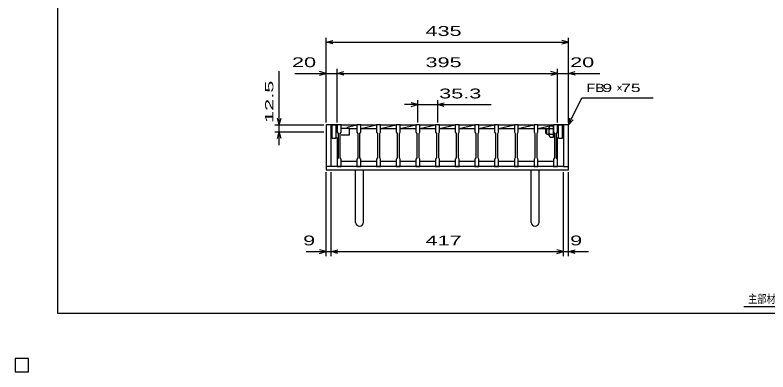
# Model space of a CAD drawing. Units: millimetres, scale not verified. Extents: x -1456 to 1389, y -1026 to 839.
# Drawn here: x -1456 to -105, y -1026 to -386 of the extents above; entities that cross this region are included whole.
import ezdxf
from ezdxf.enums import TextEntityAlignment as Align

# ---------------------------------------------------------------- set-up
doc = ezdxf.new("R2010")
doc.units = ezdxf.units.MM
doc.header["$LTSCALE"] = 8
for name, color, linetype, lineweight in [('0_2', 150, 'Continuous', 25), ('16', 3, 'Continuous', 25), ('19', 6, 'Continuous', 25), ('22', 4, 'Continuous', 25), ('32', 4, 'Continuous', 25)]:
    doc.layers.add(name, color=color, linetype=linetype, lineweight=lineweight)
doc.styles.add('ベクトル', font='')
doc.styles.get('ベクトル').set_extended_font_data('ベクトル')

msp = doc.modelspace()

# ---------------------------------------------------------------- linework, layer by layer
at = {"layer": '0_2'}
for p, q in [((-1379.2, -921.2), (-1379.2, 838.8)), ((1388.8, -921.2), (-1379.2, -921.2))]:
    msp.add_line(p, q, dxfattribs=at)
at = {"layer": '16'}
for p, q in [((-878, -583), (-878, -582.3)), ((-878, -582.3), (-871, -582.3)), ((-878, -583), (-878, -596.5)), ((-871, -583), (-878, -583)), ((-878, -583), (-878, -594)), ((-871, -582.3), (-871, -583)), ((-871, -596.5), (-871, -583)), ((-871, -583), (-842.7, -583)), ((-861, -587.527), (-842.7, -583)), ((-856, -590), (-842.7, -590)), ((-842.7, -583), (-842.7, -582.3)), ((-842.7, -582.3), (-835.7, -582.3)), ((-842.7, -583), (-842.7, -596.5)), ((-835.7, -583), (-842.7, -583)), ((-835.7, -582.3), (-835.7, -583)), ((-835.7, -596.5), (-835.7, -583)), ((-835.7, -583), (-807.4, -583)), ((-835.7, -590), (-807.4, -583)), ((-835.7, -590), (-807.4, -590)), ((-807.4, -583), (-807.4, -582.3)), ((-807.4, -582.3), (-800.4, -582.3)), ((-807.4, -583), (-807.4, -596.5)), ((-800.4, -583), (-807.4, -583)), ((-800.4, -582.3), (-800.4, -583)), ((-800.4, -596.5), (-800.4, -583)), ((-800.4, -583), (-772.1, -583)), ((-800.4, -590), (-772.1, -583)), ((-800.4, -590), (-772.1, -590)), ((-772.1, -583), (-772.1, -582.3)), ((-772.1, -582.3), (-765.1, -582.3)), ((-772.1, -583), (-772.1, -596.5)), ((-765.1, -583), (-772.1, -583)), ((-765.1, -582.3), (-765.1, -583)), ((-765.1, -596.5), (-765.1, -583)), ((-765.1, -583), (-736.8, -583)), ((-765.1, -590), (-736.8, -583)), ((-765.1, -590), (-736.8, -590)), ((-736.8, -583), (-736.8, -582.3)), ((-736.8, -582.3), (-729.8, -582.3)), ((-736.8, -583), (-736.8, -596.5)), ((-729.8, -583), (-736.8, -583)), ((-729.8, -582.3), (-729.8, -583)), ((-729.8, -596.5), (-729.8, -583)), ((-729.8, -583), (-701.5, -583)), ((-729.8, -590), (-701.5, -583)), ((-729.8, -590), (-701.5, -590)), ((-701.5, -583), (-701.5, -582.3)), ((-701.5, -582.3), (-694.5, -582.3)), ((-701.5, -583), (-701.5, -596.5)), ((-694.5, -583), (-701.5, -583)), ((-694.5, -582.3), (-694.5, -583)), ((-694.5, -596.5), (-694.5, -583)), ((-694.5, -583), (-666.2, -583)), ((-694.5, -590), (-666.2, -583)), ((-694.5, -590), (-666.2, -590)), ((-666.2, -583), (-666.2, -582.3)), ((-666.2, -582.3), (-659.2, -582.3)), ((-666.2, -583), (-666.2, -596.5)), ((-659.2, -583), (-666.2, -583)), ((-659.2, -582.3), (-659.2, -583)), ((-659.2, -596.5), (-659.2, -583)), ((-659.2, -583), (-630.9, -583)), ((-659.2, -590), (-630.9, -583)), ((-659.2, -590), (-630.9, -590)), ((-630.9, -583), (-630.9, -582.3)), ((-630.9, -582.3), (-623.9, -582.3)), ((-630.9, -583), (-630.9, -596.5)), ((-623.9, -583), (-630.9, -583)), ((-623.9, -582.3), (-623.9, -583)), ((-623.9, -596.5), (-623.9, -583)), ((-623.9, -583), (-595.6, -583)), ((-623.9, -590), (-595.6, -583)), ((-623.9, -590), (-595.6, -590)), ((-595.6, -583), (-595.6, -582.3)), ((-595.6, -582.3), (-588.6, -582.3)), ((-595.6, -583), (-595.6, -596.5)), ((-588.6, -583), (-595.6, -583)), ((-588.6, -582.3), (-588.6, -583)), ((-588.6, -596.5), (-588.6, -583)), ((-588.6, -583), (-560.3, -583)), ((-588.6, -590), (-560.3, -583)), ((-588.6, -590), (-560.3, -590)), ((-560.3, -583), (-560.3, -582.3)), ((-560.3, -582.3), (-553.3, -582.3)), ((-560.3, -583), (-560.3, -596.5)), ((-553.3, -583), (-560.3, -583)), ((-553.3, -582.3), (-553.3, -583)), ((-553.3, -596.5), (-553.3, -583)), ((-553.3, -583), (-525, -583)), ((-553.3, -590), (-525, -583)), ((-553.3, -590), (-525, -590)), ((-525, -583), (-525, -582.3)), ((-525, -582.3), (-518, -582.3)), ((-525, -583), (-525, -596.5)), ((-518, -583), (-525, -583)), ((-518, -582.3), (-518, -583)), ((-518, -596.5), (-518, -583)), ((-518, -583), (-490, -583)), ((-518, -590), (-499, -585.3)), ((-518, -590), (-499, -590)), ((-497.786, -585), (-490, -583.074)), ((-490, -583), (-490, -582.3)), ((-490, -582.3), (-483, -582.3)), ((-490, -583), (-490, -596.5)), ((-483, -583), (-490, -583)), ((-483, -582.3), (-483, -583)), ((-483, -596.5), (-483, -583)), ((-483, -594), (-483, -583)), ((-878, -596.5), (-876.5, -598.5)), ((-878, -606), (-878, -648)), ((-876.5, -598.5), (-876.5, -642.5)), ((-872.5, -598.5), (-871, -596.5)), ((-872.5, -642.5), (-872.5, -598.5)), ((-842.7, -596.5), (-841.2, -598.5)), ((-841.2, -598.5), (-841.2, -642.5)), ((-837.2, -598.5), (-835.7, -596.5)), ((-837.2, -642.5), (-837.2, -598.5)), ((-807.4, -596.5), (-805.9, -598.5)), ((-805.9, -598.5), (-805.9, -642.5)), ((-801.9, -598.5), (-800.4, -596.5)), ((-801.9, -642.5), (-801.9, -598.5)), ((-772.1, -596.5), (-770.6, -598.5)), ((-770.6, -598.5), (-770.6, -642.5)), ((-766.6, -598.5), (-765.1, -596.5)), ((-766.6, -642.5), (-766.6, -598.5)), ((-736.8, -596.5), (-735.3, -598.5)), ((-735.3, -598.5), (-735.3, -642.5)), ((-731.3, -598.5), (-729.8, -596.5)), ((-731.3, -642.5), (-731.3, -598.5)), ((-701.5, -596.5), (-700, -598.5)), ((-700, -598.5), (-700, -642.5)), ((-696, -598.5), (-694.5, -596.5)), ((-696, -642.5), (-696, -598.5)), ((-666.2, -596.5), (-664.7, -598.5)), ((-664.7, -598.5), (-664.7, -642.5)), ((-660.7, -598.5), (-659.2, -596.5)), ((-660.7, -642.5), (-660.7, -598.5)), ((-630.9, -596.5), (-629.4, -598.5)), ((-629.4, -598.5), (-629.4, -642.5)), ((-625.4, -598.5), (-623.9, -596.5)), ((-625.4, -642.5), (-625.4, -598.5)), ((-595.6, -596.5), (-594.1, -598.5)), ((-594.1, -598.5), (-594.1, -642.5)), ((-590.1, -598.5), (-588.6, -596.5)), ((-590.1, -642.5), (-590.1, -598.5)), ((-560.3, -596.5), (-558.8, -598.5)), ((-558.8, -598.5), (-558.8, -642.5)), ((-554.8, -598.5), (-553.3, -596.5)), ((-554.8, -642.5), (-554.8, -598.5)), ((-525, -596.5), (-523.5, -598.5)), ((-523.5, -598.5), (-523.5, -642.5)), ((-519.5, -598.5), (-518, -596.5)), ((-519.5, -642.5), (-519.5, -598.5)), ((-490, -596.5), (-488.5, -598.5)), ((-488.5, -598.5), (-488.5, -642.5)), ((-484.5, -598.5), (-483, -596.5)), ((-484.5, -642.5), (-484.5, -598.5)), ((-483, -648), (-483, -606)), ((-876.5, -642.5), (-878, -644.5)), ((-878, -644.5), (-878, -658)), ((-871, -644.5), (-872.5, -642.5)), ((-871, -658), (-871, -644.5)), ((-871, -648), (-842.7, -648)), ((-841.2, -642.5), (-842.7, -644.5)), ((-842.7, -644.5), (-842.7, -658)), ((-835.7, -644.5), (-837.2, -642.5)), ((-835.7, -658), (-835.7, -644.5)), ((-835.7, -648), (-807.4, -648)), ((-805.9, -642.5), (-807.4, -644.5)), ((-807.4, -644.5), (-807.4, -658)), ((-800.4, -644.5), (-801.9, -642.5)), ((-800.4, -658), (-800.4, -644.5)), ((-800.4, -648), (-772.1, -648)), ((-770.6, -642.5), (-772.1, -644.5)), ((-772.1, -644.5), (-772.1, -658)), ((-765.1, -644.5), (-766.6, -642.5)), ((-765.1, -658), (-765.1, -644.5)), ((-765.1, -648), (-736.8, -648)), ((-735.3, -642.5), (-736.8, -644.5)), ((-736.8, -644.5), (-736.8, -658)), ((-729.8, -644.5), (-731.3, -642.5)), ((-729.8, -658), (-729.8, -644.5)), ((-729.8, -648), (-701.5, -648)), ((-700, -642.5), (-701.5, -644.5)), ((-701.5, -644.5), (-701.5, -658)), ((-694.5, -644.5), (-696, -642.5)), ((-694.5, -658), (-694.5, -644.5)), ((-694.5, -648), (-666.2, -648)), ((-664.7, -642.5), (-666.2, -644.5)), ((-666.2, -644.5), (-666.2, -658)), ((-659.2, -644.5), (-660.7, -642.5)), ((-659.2, -658), (-659.2, -644.5)), ((-659.2, -648), (-630.9, -648)), ((-629.4, -642.5), (-630.9, -644.5)), ((-630.9, -644.5), (-630.9, -658)), ((-623.9, -644.5), (-625.4, -642.5)), ((-623.9, -658), (-623.9, -644.5)), ((-623.9, -648), (-595.6, -648)), ((-594.1, -642.5), (-595.6, -644.5)), ((-595.6, -644.5), (-595.6, -658)), ((-588.6, -644.5), (-590.1, -642.5)), ((-588.6, -658), (-588.6, -644.5)), ((-588.6, -648), (-560.3, -648)), ((-558.8, -642.5), (-560.3, -644.5)), ((-560.3, -644.5), (-560.3, -658)), ((-553.3, -644.5), (-554.8, -642.5)), ((-553.3, -658), (-553.3, -644.5)), ((-553.3, -648), (-525, -648)), ((-523.5, -642.5), (-525, -644.5)), ((-525, -644.5), (-525, -658)), ((-518, -644.5), (-519.5, -642.5)), ((-518, -658), (-518, -644.5)), ((-518, -648), (-490, -648)), ((-488.5, -642.5), (-490, -644.5)), ((-490, -644.5), (-490, -658)), ((-483, -644.5), (-484.5, -642.5)), ((-483, -658), (-483, -644.5)), ((-878, -658), (-871, -658)), ((-842.7, -658), (-835.7, -658)), ((-807.4, -658), (-800.4, -658)), ((-772.1, -658), (-765.1, -658)), ((-736.8, -658), (-729.8, -658)), ((-701.5, -658), (-694.5, -658)), ((-666.2, -658), (-659.2, -658)), ((-630.9, -658), (-623.9, -658)), ((-595.6, -658), (-588.6, -658)), ((-560.3, -658), (-553.3, -658)), ((-525, -658), (-518, -658)), ((-490, -658), (-483, -658)), ((-1432, -1002), (-1456, -1002)), ((-1456, -1002), (-1456, -1026)), ((-1432, -1002), (-1456, -1002)), ((-1456, -1002), (-1456, -1026)), ((-1432, -1002), (-1456, -1002)), ((-1456, -1002), (-1456, -1026)), ((-1432, -1002), (-1456, -1002)), ((-1456, -1002), (-1456, -1026)), ((-1432, -1002), (-1456, -1002)), ((-1456, -1002), (-1456, -1026)), ((-1432, -1026), (-1432, -1002)), ((-1432, -1026), (-1432, -1002)), ((-1432, -1026), (-1432, -1002)), ((-1432, -1026), (-1432, -1002)), ((-1432, -1026), (-1432, -1002)), ((-1456, -1026), (-1432, -1026)), ((-1456, -1026), (-1432, -1026)), ((-1456, -1026), (-1432, -1026)), ((-1456, -1026), (-1432, -1026)), ((-1456, -1026), (-1432, -1026))]:
    msp.add_line(p, q, dxfattribs=at)
at = {"layer": '19'}
for p, q in [((-878, -583), (-898, -583)), ((-898, -583), (-898, -664)), ((-889, -658), (-889, -583)), ((-889, -589), (-887, -589)), ((-887, -583), (-880, -583)), ((-887, -607), (-887, -583)), ((-880, -607), (-880, -583)), ((-871, -589), (-856, -589)), ((-856, -601), (-856, -589)), ((-504, -592), (-502, -590)), ((-504, -598), (-504, -592)), ((-502, -590), (-498, -590)), ((-502, -600), (-502, -590)), ((-498, -587), (-496, -585)), ((-498, -603), (-498, -587)), ((-498, -588), (-496, -590)), ((-498, -592), (-496, -590)), ((-496, -585), (-490, -585)), ((-496, -590), (-490, -590)), ((-490, -605), (-490, -585)), ((-463, -583), (-483, -583)), ((-481, -583), (-474, -583)), ((-481, -607), (-481, -583)), ((-474, -607), (-474, -583)), ((-474, -589), (-472, -589)), ((-472, -583), (-472, -658)), ((-463, -664), (-463, -583)), ((-889, -601), (-887, -601)), ((-887, -607), (-880, -607)), ((-871, -601), (-856, -601)), ((-504, -598), (-502, -600)), ((-502, -600), (-498, -600)), ((-498, -598), (-496, -600)), ((-498, -602), (-496, -600)), ((-498, -603), (-496, -605)), ((-496, -600), (-490, -600)), ((-496, -605), (-490, -605)), ((-481, -607), (-474, -607)), ((-474, -601), (-472, -601)), ((-889, -658), (-898, -658)), ((-472, -658), (-889, -658)), ((-472, -658), (-463, -658)), ((-898, -664), (-463, -664)), ((-845, -758), (-845, -664)), ((-831, -758), (-831, -664)), ((-530, -758), (-530, -664)), ((-516, -758), (-516, -664))]:
    msp.add_line(p, q, dxfattribs=at)
for centre in [(-838, -758), (-523, -758)]:
    msp.add_arc(centre, 7, 180, 0, dxfattribs=at)
at = {"layer": '22'}
for p, q in [((-898, -579), (-898, -427)), ((-898, -435), (-886, -431.8)), ((-463, -435), (-475, -431.8)), ((-463, -579), (-463, -427)), ((-886, -438.2), (-898, -435)), ((-898, -435), (-463, -435)), ((-475, -438.2), (-463, -435)), ((-898, -579), (-898, -483)), ((-878, -579), (-878, -483)), ((-483, -579), (-483, -483)), ((-463, -579), (-463, -483)), ((-982, -583), (-982, -487)), ((-954, -491), (-898, -491)), ((-898, -491), (-910, -487.8)), ((-910, -494.2), (-898, -491)), ((-898, -491), (-878, -491)), ((-878, -491), (-866, -487.8)), ((-866, -494.2), (-878, -491)), ((-878, -491), (-483, -491)), ((-483, -491), (-495, -487.8)), ((-495, -494.2), (-483, -491)), ((-483, -491), (-463, -491)), ((-463, -491), (-451, -487.8)), ((-451, -494.2), (-463, -491)), ((-463, -491), (-407, -491)), ((-733.3, -579), (-733.3, -539)), ((-698, -539), (-698, -579)), ((-463, -583), (-439, -535)), ((-439, -535), (-311, -535)), ((-733.3, -547), (-757.3, -547)), ((-733.3, -547), (-745.3, -543.8)), ((-745.3, -550.2), (-733.3, -547)), ((-733.3, -547), (-698, -547)), ((-698, -547), (-686, -543.8)), ((-686, -550.2), (-698, -547)), ((-698, -547), (-602, -547)), ((-982, -583), (-985.2, -571)), ((-982, -583), (-978.8, -571)), ((-463, -583), (-460.6, -571.32)), ((-463, -583), (-455, -574.2)), ((-990, -583), (-902, -583)), ((-982, -595.5), (-982, -583)), ((-990, -595.5), (-902, -595.5)), ((-985.2, -607.5), (-982, -595.5)), ((-978.8, -607.5), (-982, -595.5)), ((-982, -619.5), (-982, -595.5)), ((-898, -818.4), (-898, -668)), ((-889, -818.4), (-889, -668)), ((-472, -818.4), (-472, -668)), ((-463, -818.4), (-463, -668)), ((-898, -810.4), (-910, -807.2)), ((-889, -810.4), (-877, -807.2)), ((-472, -810.4), (-484, -807.2)), ((-463, -810.4), (-451, -807.2)), ((-934, -810.4), (-898, -810.4)), ((-910, -813.6), (-898, -810.4)), ((-898, -810.4), (-889, -810.4)), ((-877, -813.6), (-889, -810.4)), ((-889, -810.4), (-472, -810.4)), ((-484, -813.6), (-472, -810.4)), ((-472, -810.4), (-463, -810.4)), ((-451, -813.6), (-463, -810.4)), ((-463, -810.4), (-427, -810.4))]:
    msp.add_line(p, q, dxfattribs=at)
at = {"layer": '22', "color": 2}
for p, q in [((-1432, -1002), (-1456, -1002)), ((-1456, -1002), (-1456, -1026)), ((-1432, -1002), (-1456, -1002)), ((-1456, -1002), (-1456, -1026)), ((-1432, -1002), (-1456, -1002)), ((-1456, -1002), (-1456, -1026)), ((-1432, -1026), (-1432, -1002)), ((-1432, -1026), (-1432, -1002)), ((-1432, -1026), (-1432, -1002)), ((-1456, -1026), (-1432, -1026)), ((-1456, -1026), (-1432, -1026)), ((-1456, -1026), (-1432, -1026))]:
    msp.add_line(p, q, dxfattribs=at)
at = {"layer": '32'}
msp.add_line((55.2, -909.2), (-148.8, -909.2), dxfattribs=at)

# ---------------------------------------------------------------- texts
at = {"layer": '22', "color": 2, "style": 'ベクトル'}
for s, height, width, p in [(' 435 ', 17.6, 1.65, (-730.5, -415)), (' 20 ', 17.6, 1.65, (-970, -471)), (' 395 ', 17.6, 1.65, (-730.5, -471)), (' 20 ', 17.6, 1.65, (-471, -471)), ('FB', 14.66, 1.3, (-431, -517)), (' 9 ', 14.66, 1.6, (-411, -517)), (' 75 ', 14.66, 1.6, (-377.4, -517)), (' 35.3 ', 17.6, 1.65, (-706, -527)), (' 9 ', 17.6, 1.65, (-950, -790.4)), (' 417 ', 17.6, 1.65, (-730.5, -790.4)), (' 9 ', 17.6, 1.65, (-471, -790.4))]:
    msp.add_text(s, height=height, dxfattribs=dict(at, width=width)).set_placement(p, align=Align.MIDDLE_LEFT)
at = {"layer": '22', "color": 2, "style": 'ベクトル', "width": 2}
msp.add_text(' 12.5 ', height=14.66, rotation=90, dxfattribs=at).set_placement((-1000, -591), align=Align.MIDDLE_LEFT)
at = {"layer": '22', "color": 2, "style": 'ベクトル'}
msp.add_text('×', height=14.66, dxfattribs=at).set_placement((-377.4, -517), align=Align.MIDDLE_LEFT)
at = {"layer": '32', "color": 2, "style": 'ベクトル', "width": 0.8}
msp.add_text('主部材ノンスリップ部詳細', height=14.66, dxfattribs=at).set_placement((-140.8, -895.2), align=Align.MIDDLE_LEFT)

doc.saveas('drawing.dxf')
